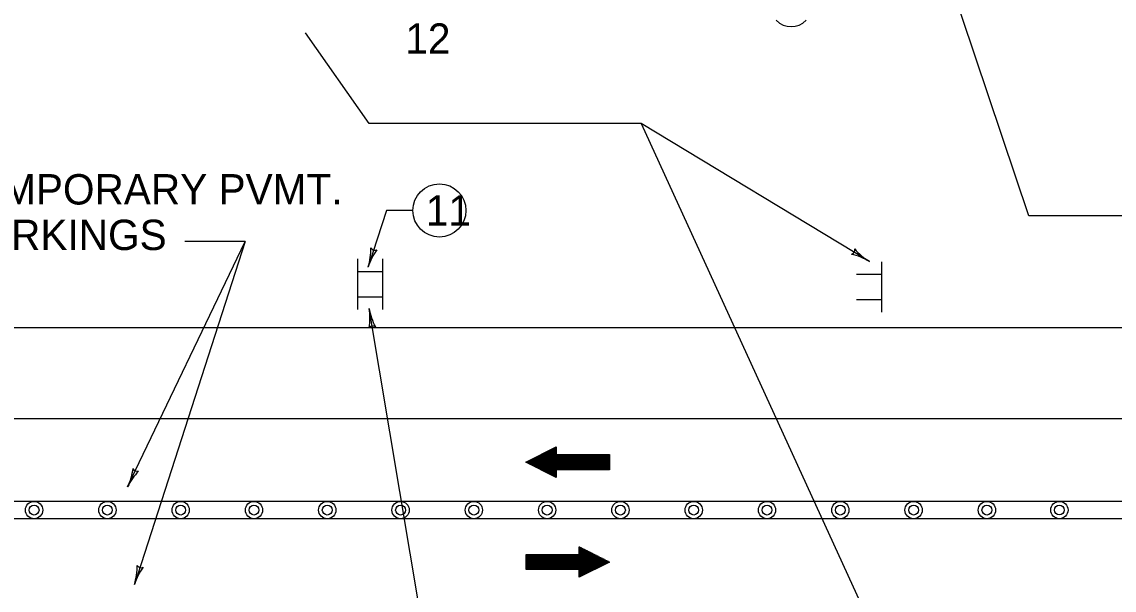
# Model space of a CAD drawing. Extents: x 999.5 to 1036.4, y 999.4 to 1022.5.
# Drawn here: x 1007.65 to 1014.85, y 1014.42 to 1018.16 of the extents above; entities that cross this region are included whole.
import ezdxf

# ---------------------------------------------------------------- set-up
doc = ezdxf.new("R2010")
doc.units = 0
doc.layers.add('Level 1', color=7, linetype='Continuous')

msp = doc.modelspace()

# ---------------------------------------------------------------- linework, layer by layer
at = {"layer": 'Level 1'}
for p, q in [((1011.7289, 1017.4947), (1013.2111, 1014.2626)), ((1009.1197, 1016.7182), (1008.3897, 1014.4602)), ((1009.8591, 1016.6042), (1009.8591, 1016.2708)), ((1013.3154, 1016.2521), (1013.3154, 1016.5854)), ((1009.8591, 1016.5208), (1010.0258, 1016.5208)), ((1013.3154, 1016.5021), (1013.1488, 1016.5021)), ((1009.8591, 1016.3542), (1010.0258, 1016.3542)), ((1013.3154, 1016.3354), (1013.1488, 1016.3354)), ((1010.6007, 1012.3228), (1009.9371, 1016.2771)), ((1035.25, 1016.15), (1007.25, 1016.15)), ((1035.25, 1015.55), (1007.25, 1015.55)), ((1015.9182, 1015.0065), (1007.3505, 1015.0065)), ((1016.2596, 1014.8928), (1007.1443, 1014.8928))]:
    msp.add_line(p, q, dxfattribs=at)
for points in [[(1015.5895, 1016.6081), (1014.9243, 1016.8872), (1014.2841, 1016.8872), (1013.6646, 1018.7322)], [(1013.2332, 1016.587), (1011.7289, 1017.4947), (1009.9371, 1017.4947), (1009.5168, 1018.0923)], [(1010.2248, 1016.9228), (1010.0505, 1016.9228), (1009.9297, 1016.5506)], [(1008.3454, 1015.1022), (1009.1197, 1016.7182), (1008.7215, 1016.7182)], [(1010.0258, 1016.6042), (1010.0258, 1016.2708)], [(1011.0546, 1015.3078), (1011.5202, 1015.3078)], [(1011.0647, 1015.3128), (1011.5202, 1015.3128)], [(1011.0697, 1015.3153), (1011.5202, 1015.3153)], [(1011.0797, 1015.3203), (1011.1702, 1015.3203)], [(1011.0898, 1015.3253), (1011.1702, 1015.3253)], [(1011.0998, 1015.3303), (1011.1702, 1015.3303)], [(1011.1098, 1015.3353), (1011.1702, 1015.3353)], [(1011.1198, 1015.3403), (1011.1702, 1015.3403)], [(1011.1299, 1015.3453), (1011.1702, 1015.3453)], [(1011.1399, 1015.3503), (1011.1702, 1015.3503)], [(1011.15, 1015.3553), (1011.1702, 1015.3553)], [(1011.16, 1015.3603), (1011.1702, 1015.3603)], [(1011.17, 1015.3653), (1011.1702, 1015.3653)], [(1010.9743, 1015.2678), (1011.5202, 1015.2678)], [(1010.976, 1015.2628), (1011.5202, 1015.2628)], [(1010.9843, 1015.2728), (1011.5202, 1015.2728)], [(1010.9843, 1015.2728), (1011.5202, 1015.2728)], [(1010.986, 1015.2578), (1011.5202, 1015.2578)], [(1010.9944, 1015.2778), (1011.5202, 1015.2778)], [(1010.9959, 1015.2528), (1011.5202, 1015.2528)], [(1011.0044, 1015.2828), (1011.5202, 1015.2828)], [(1011.0059, 1015.2478), (1011.5202, 1015.2478)], [(1011.0144, 1015.2878), (1011.5202, 1015.2878)], [(1011.0159, 1015.2428), (1011.5202, 1015.2428)], [(1011.0245, 1015.2928), (1011.5202, 1015.2928)], [(1011.0258, 1015.2378), (1011.5202, 1015.2378)], [(1011.0345, 1015.2978), (1011.5202, 1015.2978)], [(1011.0446, 1015.3028), (1011.5202, 1015.3028)], [(1011.0358, 1015.2328), (1011.5202, 1015.2328)], [(1011.0458, 1015.2278), (1011.5202, 1015.2278)], [(1011.0558, 1015.2228), (1011.5202, 1015.2228)], [(1011.0657, 1015.2178), (1011.5202, 1015.2178)], [(1011.0757, 1015.2128), (1011.1702, 1015.2128)], [(1011.0856, 1015.2078), (1011.1702, 1015.2078)], [(1011.0856, 1015.2078), (1011.1702, 1015.2078)], [(1011.0956, 1015.2028), (1011.1702, 1015.2028)], [(1011.1056, 1015.1978), (1011.1702, 1015.1978)], [(1011.1155, 1015.1928), (1011.1702, 1015.1928)], [(1011.1255, 1015.1878), (1011.1702, 1015.1878)], [(1011.1354, 1015.1828), (1011.1702, 1015.1828)], [(1011.1454, 1015.1778), (1011.1702, 1015.1778)], [(1011.1553, 1015.1728), (1011.1702, 1015.1728)], [(1011.1653, 1015.1678), (1011.1702, 1015.1678)], [(1011.326, 1014.7053), (1011.3212, 1014.7053)], [(1011.336, 1014.7003), (1011.3212, 1014.7003)], [(1011.3459, 1014.6953), (1011.3212, 1014.6953)], [(1011.3559, 1014.6903), (1011.3212, 1014.6903)], [(1011.3658, 1014.6853), (1011.3212, 1014.6853)], [(1011.3758, 1014.6803), (1011.3212, 1014.6803)], [(1011.3858, 1014.6753), (1011.3212, 1014.6753)], [(1011.3958, 1014.6703), (1011.3212, 1014.6703)], [(1011.4058, 1014.6653), (1011.3212, 1014.6653)], [(1011.4058, 1014.6653), (1011.3212, 1014.6653)], [(1011.4157, 1014.6603), (1011.3212, 1014.6603)], [(1011.4257, 1014.6553), (1010.9712, 1014.6553)], [(1011.4356, 1014.6503), (1010.9712, 1014.6503)], [(1011.4456, 1014.6453), (1010.9712, 1014.6453)], [(1011.4555, 1014.6403), (1010.9712, 1014.6403)], [(1011.4655, 1014.6353), (1010.9712, 1014.6353)], [(1011.4754, 1014.6303), (1010.9712, 1014.6303)], [(1011.4854, 1014.6253), (1010.9712, 1014.6253)], [(1011.4954, 1014.6203), (1010.9712, 1014.6203)], [(1011.5053, 1014.6153), (1010.9712, 1014.6153)], [(1011.5153, 1014.6103), (1010.9712, 1014.6103)], [(1011.517, 1014.6053), (1010.9712, 1014.6053)], [(1011.507, 1014.6003), (1010.9712, 1014.6003)], [(1011.507, 1014.6003), (1010.9712, 1014.6003)], [(1011.4969, 1014.5953), (1010.9712, 1014.5953)], [(1011.4869, 1014.5903), (1010.9712, 1014.5903)], [(1011.4769, 1014.5853), (1010.9712, 1014.5853)], [(1011.4668, 1014.5803), (1010.9712, 1014.5803)], [(1011.4568, 1014.5753), (1010.9712, 1014.5753)], [(1011.4468, 1014.5703), (1010.9712, 1014.5703)], [(1011.4368, 1014.5653), (1010.9712, 1014.5653)], [(1011.4267, 1014.5603), (1010.9712, 1014.5603)], [(1011.4217, 1014.5578), (1010.9712, 1014.5578)], [(1011.4117, 1014.5528), (1011.3212, 1014.5528)], [(1011.4016, 1014.5478), (1011.3212, 1014.5478)], [(1011.3916, 1014.5428), (1011.3212, 1014.5428)], [(1011.3815, 1014.5378), (1011.3212, 1014.5378)], [(1011.3715, 1014.5328), (1011.3212, 1014.5328)], [(1011.3614, 1014.5278), (1011.3212, 1014.5278)], [(1011.3514, 1014.5228), (1011.3212, 1014.5228)], [(1011.3413, 1014.5178), (1011.3212, 1014.5178)], [(1011.3313, 1014.5128), (1011.3212, 1014.5128)], [(1011.3213, 1014.5078), (1011.3212, 1014.5078)]]:
    msp.add_lwpolyline(points, dxfattribs=at)
for points in [[(1010.9702, 1015.2658), (1011.1702, 1015.3654), (1011.1702, 1015.3154), (1011.5202, 1015.3154), (1011.5202, 1015.2153), (1011.1702, 1015.2153), (1011.1702, 1015.1653)], [(1011.5212, 1014.6074), (1011.3212, 1014.5078), (1011.3212, 1014.5578), (1010.9712, 1014.5578), (1010.9712, 1014.6578), (1011.3212, 1014.6578), (1011.3212, 1014.7078)]]:
    msp.add_lwpolyline(points, close=True, dxfattribs=at)
for centre, radius in [((1010.3998, 1016.9228), 0.175), ((1007.7289, 1014.9497), 0.0569), ((1007.7289, 1014.9497), 0.0325), ((1008.2119, 1014.9497), 0.0569), ((1008.2119, 1014.9497), 0.0325), ((1008.6949, 1014.9497), 0.0569), ((1008.6949, 1014.9497), 0.0325), ((1009.1779, 1014.9497), 0.0569), ((1009.1779, 1014.9497), 0.0325), ((1009.6609, 1014.9497), 0.0569), ((1009.6609, 1014.9497), 0.0325), ((1010.1439, 1014.9497), 0.0569), ((1010.1439, 1014.9497), 0.0325), ((1010.6269, 1014.9497), 0.0569), ((1010.6269, 1014.9497), 0.0325), ((1011.1099, 1014.9497), 0.0569), ((1011.1099, 1014.9497), 0.0325), ((1011.5929, 1014.9497), 0.0569), ((1011.5929, 1014.9497), 0.0325), ((1012.0759, 1014.9497), 0.0569), ((1012.0759, 1014.9497), 0.0325), ((1012.5589, 1014.9497), 0.0569), ((1012.5589, 1014.9497), 0.0325), ((1013.0419, 1014.9497), 0.0569), ((1013.0419, 1014.9497), 0.0325), ((1013.5249, 1014.9497), 0.0569), ((1013.5249, 1014.9497), 0.0325), ((1014.0079, 1014.9497), 0.0569), ((1014.0079, 1014.9497), 0.0325), ((1014.4854, 1014.95), 0.0569), ((1014.4854, 1014.95), 0.0325)]:
    msp.add_circle(centre, radius, dxfattribs=at)
for centre, radius, start, end in [((1012.7176, 1018.2745), 0.1406, 225.00007, 314.99993), ((1009.5581, 1016.6712), 0.3906, 342.01267, 0.68145), ((1009.9756, 1016.6919), 0.0312, 210.78726, 292.90396), ((1010.3012, 1016.43), 0.3906, 143.35983, 162.00656), ((1013.106, 1016.6638), 0.0313, 287.66776, 9.78445), ((1013.0314, 1016.2525), 0.3906, 58.89316, 77.56194), ((1013.435, 1016.9215), 0.3906, 220.24032, 238.88705), ((1009.5581, 1016.6712), 0.3906, 342.00044, 342.01267), ((1013.0314, 1016.2525), 0.3906, 58.88093, 58.89316), ((1010.3223, 1016.3417), 0.3906, 189.51411, 189.52634), ((1010.3223, 1016.3417), 0.3906, 189.52634, 208.19512), ((1009.5518, 1016.2124), 0.3906, 350.8735, 9.52023), ((1009.9616, 1016.1306), 0.0313, 58.30094, 140.41763), ((1007.9931, 1015.2709), 0.3906, 334.40022, 353.069), ((1008.6977, 1014.9334), 0.3906, 135.74738, 154.39411), ((1008.4096, 1015.2361), 0.0313, 203.17481, 285.29151), ((1007.9931, 1015.2709), 0.3906, 334.38799, 334.40022), ((1008.018, 1014.5803), 0.3906, 342.08424, 0.75303), ((1008.4354, 1014.6015), 0.0313, 210.85884, 292.97553), ((1008.7614, 1014.34), 0.3906, 143.4314, 162.07813), ((1008.018, 1014.5803), 0.3906, 342.07202, 342.08424)]:
    msp.add_arc(centre, radius, start, end, dxfattribs=at)

# ---------------------------------------------------------------- texts
for s, p in [('12', (1010.1752, 1017.9548)), ('TEMPORARY PVMT. ', (1007.1761, 1016.9622)), ('11', (1010.31, 1016.8228)), ('MARKINGS', (1007.1761, 1016.6622))]:
    msp.add_text(s, height=0.2, dxfattribs=at).set_placement(p)

doc.saveas('drawing.dxf')
